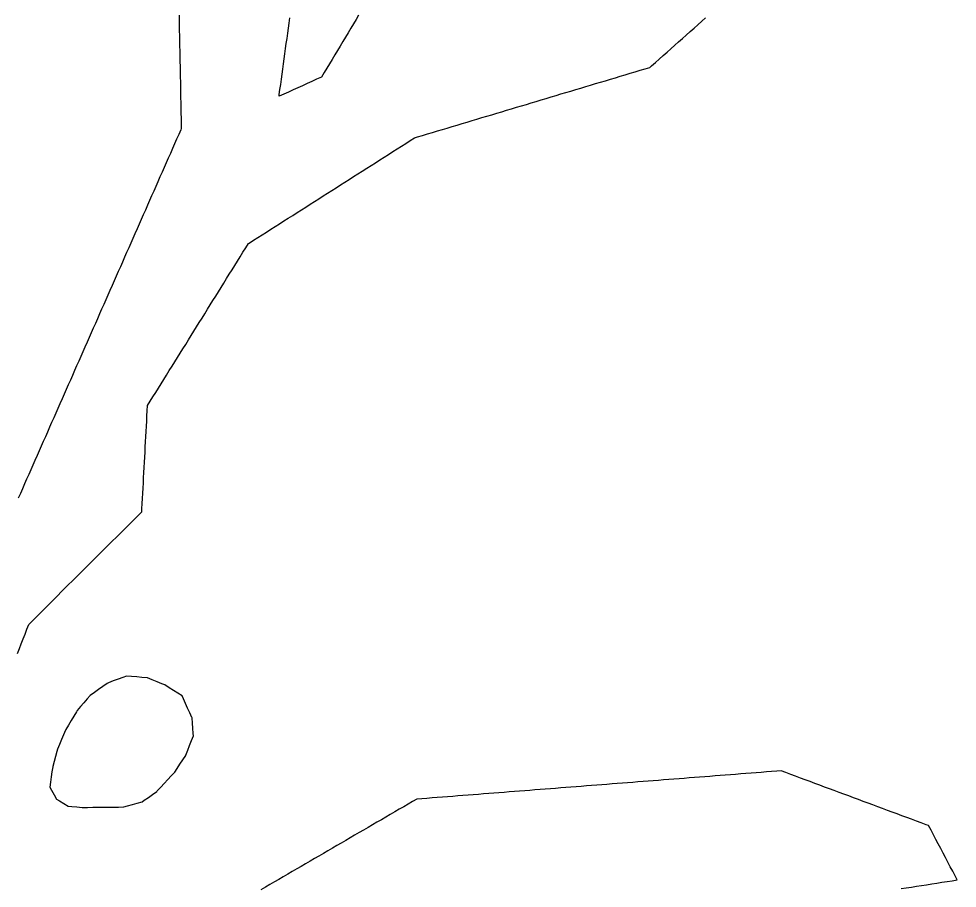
# Model space of a CAD drawing. Header units: millimetres. Extents: x 230 to 3347, y 514 to 5196.
# Drawn here: x 2423.8 to 2605.7, y 4305.1 to 4473.5 of the extents above; entities that cross this region are included whole.
import ezdxf

# ---------------------------------------------------------------- set-up
doc = ezdxf.new("R2010")
doc.units = ezdxf.units.MM
for name, color, linetype in [('ALL_ISLANDS', 7, 'Continuous'), ('OUTLINE_ISLAND_01', 7, 'Continuous'), ('OUTLINE_ISLAND_25', 7, 'Continuous')]:
    doc.layers.add(name, color=color, linetype=linetype)

msp = doc.modelspace()

# ---------------------------------------------------------------- linework, layer by layer
at = {"layer": 'ALL_ISLANDS'}
for points in [[(2423.6295, 4350.5825), (2423.9866, 4351.5166), (2424.3436, 4352.4507), (2424.7007, 4353.3848), (2425.0577, 4354.3189), (2425.4147, 4355.253), (2425.7718, 4356.187), (2426.4247, 4356.8364), (2427.1337, 4357.5415), (2427.8428, 4358.2467), (2428.5519, 4358.9518), (2429.2609, 4359.657), (2429.97, 4360.3621), (2430.679, 4361.0673), (2431.3881, 4361.7724), (2432.0971, 4362.4776), (2432.8062, 4363.1827), (2433.5153, 4363.8879), (2434.2243, 4364.593), (2434.9334, 4365.2982), (2435.6424, 4366.0033), (2436.3515, 4366.7085), (2437.0605, 4367.4136), (2437.7696, 4368.1188), (2438.4787, 4368.8239), (2439.1877, 4369.5291), (2439.8968, 4370.2342), (2440.6058, 4370.9394), (2441.3149, 4371.6445), (2442.024, 4372.3497), (2442.733, 4373.0548), (2443.4421, 4373.76), (2444.1511, 4374.4651), (2444.8602, 4375.1703), (2445.5692, 4375.8754), (2446.2783, 4376.5806), (2446.9874, 4377.2857), (2447.6964, 4377.9909), (2447.7295, 4378.6016), (2447.7835, 4379.6002), (2447.8376, 4380.5987), (2447.8917, 4381.5972), (2447.9457, 4382.5958), (2447.9998, 4383.5943), (2448.0539, 4384.5928), (2448.1079, 4385.5914), (2448.162, 4386.5899), (2448.216, 4387.5885), (2448.2701, 4388.587), (2448.3242, 4389.5855), (2448.3782, 4390.5841), (2448.4323, 4391.5826), (2448.4864, 4392.5811), (2448.5404, 4393.5797), (2448.5945, 4394.5782), (2448.6485, 4395.5768), (2448.7026, 4396.5753), (2448.7567, 4397.5738), (2448.8107, 4398.5724), (2449.3305, 4399.4069), (2449.8591, 4400.2558), (2450.3877, 4401.1047), (2450.9163, 4401.9535), (2451.4449, 4402.8024), (2451.9735, 4403.6512), (2452.5022, 4404.5001), (2453.0308, 4405.3489), (2453.5594, 4406.1978), (2454.088, 4407.0467), (2454.6166, 4407.8955), (2455.1453, 4408.7444), (2455.6739, 4409.5932), (2456.2025, 4410.4421), (2456.7311, 4411.291), (2457.2597, 4412.1398), (2457.7884, 4412.9887), (2458.317, 4413.8375), (2458.8456, 4414.6864), (2459.3742, 4415.5353), (2459.9028, 4416.3841), (2460.4315, 4417.233), (2460.9601, 4418.0818), (2461.4887, 4418.9307), (2462.0173, 4419.7796), (2462.5459, 4420.6284), (2463.0745, 4421.4773), (2463.6032, 4422.3261), (2464.1318, 4423.175), (2464.6604, 4424.0239), (2465.189, 4424.8727), (2465.7176, 4425.7216), (2466.2463, 4426.5704), (2466.7749, 4427.4193), (2467.3035, 4428.2682), (2467.8321, 4429.117), (2468.3607, 4429.9659), (2468.5035, 4430.0567), (2469.3472, 4430.5936), (2470.1909, 4431.1304), (2471.0346, 4431.6672), (2471.8782, 4432.2041), (2472.7219, 4432.7409), (2473.5656, 4433.2778), (2474.4093, 4433.8146), (2475.253, 4434.3514), (2476.0967, 4434.8883), (2476.9403, 4435.4251), (2477.784, 4435.962), (2478.6277, 4436.4988), (2479.4714, 4437.0356), (2480.3151, 4437.5725), (2481.1588, 4438.1093), (2482.0024, 4438.6462), (2482.8461, 4439.183), (2483.6898, 4439.7198), (2484.5335, 4440.2567), (2485.3772, 4440.7935), (2486.2209, 4441.3304), (2487.0646, 4441.8672), (2487.9082, 4442.404), (2488.7519, 4442.9409), (2489.5956, 4443.4777), (2490.4393, 4444.0146), (2491.283, 4444.5514), (2492.1267, 4445.0882), (2492.9703, 4445.6251), (2493.814, 4446.1619), (2494.6577, 4446.6988), (2495.5014, 4447.2356), (2496.3451, 4447.7724), (2497.1888, 4448.3093), (2498.0324, 4448.8461), (2498.8761, 4449.383), (2499.7198, 4449.9198), (2500.5635, 4450.4566), (2501.1601, 4450.6351), (2502.1182, 4450.9216), (2503.0763, 4451.2081), (2504.0343, 4451.4946), (2504.9924, 4451.7811), (2505.9505, 4452.0676), (2506.9086, 4452.3541), (2507.8666, 4452.6406), (2508.8247, 4452.9271), (2509.7828, 4453.2137), (2510.7409, 4453.5002), (2511.699, 4453.7867), (2512.657, 4454.0732), (2513.6151, 4454.3597), (2514.5732, 4454.6462), (2515.5313, 4454.9327), (2516.4893, 4455.2192), (2517.4474, 4455.5058), (2518.4055, 4455.7923), (2519.3636, 4456.0788), (2520.3216, 4456.3653), (2521.2797, 4456.6518), (2522.2378, 4456.9383), (2523.1959, 4457.2248), (2524.1539, 4457.5113), (2525.112, 4457.7978), (2526.0701, 4458.0844), (2527.0282, 4458.3709), (2527.9863, 4458.6574), (2528.9443, 4458.9439), (2529.9024, 4459.2304), (2530.8605, 4459.5169), (2531.8186, 4459.8034), (2532.7766, 4460.0899), (2533.7347, 4460.3765), (2534.6928, 4460.663), (2535.6509, 4460.9495), (2536.6089, 4461.236), (2537.567, 4461.5225), (2538.5251, 4461.809), (2539.4832, 4462.0955), (2540.4413, 4462.382), (2541.3993, 4462.6685), (2542.3574, 4462.9551), (2543.3155, 4463.2416), (2544.2736, 4463.5281), (2545.2316, 4463.8146), (2546.1897, 4464.1011), (2546.51, 4464.3859), (2547.2573, 4465.0504), (2548.0046, 4465.7148), (2548.7519, 4466.3793), (2549.4992, 4467.0438), (2550.2464, 4467.7083), (2550.9937, 4468.3728), (2551.741, 4469.0373), (2552.4883, 4469.7018), (2553.2356, 4470.3663), (2553.9829, 4471.0308), (2554.7302, 4471.6953), (2555.4775, 4472.3597), (2556.2248, 4473.0242), (2556.9721, 4473.6887)], [(2454.9088, 4474.2401), (2454.9287, 4473.2403), (2454.9486, 4472.2405), (2454.9686, 4471.2407), (2454.9885, 4470.2409), (2455.0085, 4469.2411), (2455.0284, 4468.2413), (2455.0484, 4467.2415), (2455.0683, 4466.2417), (2455.0882, 4465.2419), (2455.1082, 4464.2421), (2455.1281, 4463.2423), (2455.1481, 4462.2425), (2455.168, 4461.2427), (2455.188, 4460.2429), (2455.2079, 4459.2431), (2455.2279, 4458.2433), (2455.2478, 4457.2435), (2455.2677, 4456.2437), (2455.2877, 4455.2439), (2455.3076, 4454.2441), (2455.3276, 4453.2443), (2455.3475, 4452.2445), (2455.2448, 4452.0118), (2454.8411, 4451.0969), (2454.4374, 4450.182), (2454.0337, 4449.2671), (2453.63, 4448.3522), (2453.2262, 4447.4374), (2452.8225, 4446.5225), (2452.4188, 4445.6076), (2452.0151, 4444.6927), (2451.6114, 4443.7778), (2451.2077, 4442.8629), (2450.8039, 4441.948), (2450.4002, 4441.0332), (2449.9965, 4440.1183), (2449.5928, 4439.2034), (2449.1891, 4438.2885), (2448.7854, 4437.3736), (2448.3816, 4436.4587), (2447.9779, 4435.5439), (2447.5742, 4434.629), (2447.1705, 4433.7141), (2446.7668, 4432.7992), (2446.3631, 4431.8843), (2445.9593, 4430.9694), (2445.5556, 4430.0546), (2445.1519, 4429.1397), (2444.7482, 4428.2248), (2444.3445, 4427.3099), (2443.9408, 4426.395), (2443.537, 4425.4801), (2443.1333, 4424.5653), (2442.7296, 4423.6504), (2442.3259, 4422.7355), (2441.9222, 4421.8206), (2441.5185, 4420.9057), (2441.1147, 4419.9908), (2440.711, 4419.0759), (2440.3073, 4418.1611), (2439.9036, 4417.2462), (2439.4999, 4416.3313), (2439.0962, 4415.4164), (2438.6924, 4414.5015), (2438.2887, 4413.5866), (2437.885, 4412.6718), (2437.4813, 4411.7569), (2437.0776, 4410.842), (2436.6739, 4409.9271), (2436.2701, 4409.0122), (2435.8664, 4408.0973), (2435.4627, 4407.1825), (2435.059, 4406.2676), (2434.6553, 4405.3527), (2434.2516, 4404.4378), (2433.8479, 4403.5229), (2433.4441, 4402.608), (2433.0404, 4401.6931), (2432.6367, 4400.7783), (2432.233, 4399.8634), (2431.8293, 4398.9485), (2431.4256, 4398.0336), (2431.0218, 4397.1187), (2430.6181, 4396.2038), (2430.2144, 4395.289), (2429.8107, 4394.3741), (2429.407, 4393.4592), (2429.0033, 4392.5443), (2428.5995, 4391.6294), (2428.1958, 4390.7145), (2427.7921, 4389.7997), (2427.3884, 4388.8848), (2426.9847, 4387.9699), (2426.581, 4387.055), (2426.1772, 4386.1401), (2425.7735, 4385.2252), (2425.3698, 4384.3103), (2424.9661, 4383.3955), (2424.5624, 4382.4806), (2424.1587, 4381.5657), (2423.7549, 4380.6508)], [(2489.7256, 4474.2413), (2489.2132, 4473.3825), (2488.7008, 4472.5238), (2488.1884, 4471.665), (2487.6761, 4470.8063), (2487.1637, 4469.9475), (2486.6513, 4469.0887), (2486.1389, 4468.23), (2485.6266, 4467.3712), (2485.1142, 4466.5124), (2484.6018, 4465.6537), (2484.0894, 4464.7949), (2483.577, 4463.9362), (2483.0647, 4463.0774), (2482.5523, 4462.2186), (2482.4998, 4462.195), (2481.5881, 4461.7843), (2480.6763, 4461.3736), (2479.7646, 4460.9628), (2478.8528, 4460.5521), (2477.941, 4460.1414), (2477.0293, 4459.7306), (2476.1175, 4459.3199), (2475.2058, 4458.9092), (2474.294, 4458.4984), (2474.3374, 4458.8121), (2474.4745, 4459.8027), (2474.6115, 4460.7932), (2474.7486, 4461.7838), (2474.8856, 4462.7744), (2475.0227, 4463.7649), (2475.1597, 4464.7555), (2475.2968, 4465.746), (2475.4339, 4466.7366), (2475.5709, 4467.7272), (2475.708, 4468.7177), (2475.845, 4469.7083), (2475.9821, 4470.6989), (2476.1191, 4471.6894), (2476.2562, 4472.68), (2476.3932, 4473.6706)], [(2594.8775, 4304.998), (2595.8656, 4305.152), (2596.8536, 4305.306), (2597.8417, 4305.46), (2598.8298, 4305.614), (2599.8178, 4305.768), (2600.8059, 4305.9221), (2601.794, 4306.0761), (2602.782, 4306.2301), (2603.7701, 4306.3841), (2604.7582, 4306.5381), (2605.7463, 4306.6921), (2605.3347, 4307.4731), (2604.8685, 4308.3578), (2604.4023, 4309.2424), (2603.9361, 4310.1271), (2603.4699, 4311.0118), (2603.0037, 4311.8965), (2602.5375, 4312.7811), (2602.0713, 4313.6658), (2601.6051, 4314.5505), (2601.1389, 4315.4352), (2600.6727, 4316.3198), (2600.2065, 4317.2045), (2599.7178, 4317.3857), (2598.7802, 4317.7333), (2597.8426, 4318.081), (2596.905, 4318.4286), (2595.9673, 4318.7763), (2595.0297, 4319.1239), (2594.0921, 4319.4715), (2593.1545, 4319.8192), (2592.2168, 4320.1668), (2591.2792, 4320.5145), (2590.3416, 4320.8621), (2589.4039, 4321.2097), (2588.4663, 4321.5574), (2587.5287, 4321.905), (2586.5911, 4322.2527), (2585.6534, 4322.6003), (2584.7158, 4322.948), (2583.7782, 4323.2956), (2582.8406, 4323.6432), (2581.9029, 4323.9909), (2580.9653, 4324.3385), (2580.0277, 4324.6862), (2579.09, 4325.0338), (2578.1524, 4325.3815), (2577.2148, 4325.7291), (2576.2772, 4326.0767), (2575.3395, 4326.4244), (2574.4019, 4326.772), (2573.4643, 4327.1197), (2572.5267, 4327.4673), (2571.589, 4327.8149), (2570.7627, 4327.7509), (2569.7657, 4327.6735), (2568.7687, 4327.5962), (2567.7717, 4327.5189), (2566.7747, 4327.4416), (2565.7776, 4327.3643), (2564.7806, 4327.2869), (2563.7836, 4327.2096), (2562.7866, 4327.1323), (2561.7896, 4327.055), (2560.7926, 4326.9777), (2559.7956, 4326.9004), (2558.7986, 4326.823), (2557.8016, 4326.7457), (2556.8046, 4326.6684), (2555.8076, 4326.5911), (2554.8106, 4326.5138), (2553.8136, 4326.4364), (2552.8166, 4326.3591), (2551.8196, 4326.2818), (2550.8226, 4326.2045), (2549.8255, 4326.1272), (2548.8285, 4326.0498), (2547.8315, 4325.9725), (2546.8345, 4325.8952), (2545.8375, 4325.8179), (2544.8405, 4325.7406), (2543.8435, 4325.6633), (2542.8465, 4325.5859), (2541.8495, 4325.5086), (2540.8525, 4325.4313), (2539.8555, 4325.354), (2538.8585, 4325.2767), (2537.8615, 4325.1993), (2536.8645, 4325.122), (2535.8675, 4325.0447), (2534.8704, 4324.9674), (2533.8734, 4324.8901), (2532.8764, 4324.8128), (2531.8794, 4324.7354), (2530.8824, 4324.6581), (2529.8854, 4324.5808), (2528.8884, 4324.5035), (2527.8914, 4324.4262), (2526.8944, 4324.3488), (2525.8974, 4324.2715), (2524.9004, 4324.1942), (2523.9034, 4324.1169), (2522.9064, 4324.0396), (2521.9094, 4323.9622), (2520.9124, 4323.8849), (2519.9154, 4323.8076), (2518.9183, 4323.7303), (2517.9213, 4323.653), (2516.9243, 4323.5757), (2515.9273, 4323.4983), (2514.9303, 4323.421), (2513.9333, 4323.3437), (2512.9363, 4323.2664), (2511.9393, 4323.1891), (2510.9423, 4323.1117), (2509.9453, 4323.0344), (2508.9483, 4322.9571), (2507.9513, 4322.8798), (2506.9543, 4322.8025), (2505.9573, 4322.7251), (2504.9603, 4322.6478), (2503.9632, 4322.5705), (2502.9662, 4322.4932), (2501.9692, 4322.4159), (2500.9722, 4322.3386), (2500.1863, 4321.8813), (2499.3219, 4321.3784), (2498.4575, 4320.8756), (2497.5932, 4320.3727), (2496.7288, 4319.8698), (2495.8645, 4319.3669), (2495.0001, 4318.8641), (2494.1357, 4318.3612), (2493.2714, 4317.8583), (2492.407, 4317.3555), (2491.5426, 4316.8526), (2490.6783, 4316.3497), (2489.8139, 4315.8469), (2488.9496, 4315.344), (2488.0852, 4314.8411), (2487.2208, 4314.3383), (2486.3565, 4313.8354), (2485.4921, 4313.3325), (2484.6277, 4312.8296), (2483.7634, 4312.3268), (2482.899, 4311.8239), (2482.0347, 4311.321), (2481.1703, 4310.8182), (2480.3059, 4310.3153), (2479.4416, 4309.8124), (2478.5772, 4309.3096), (2477.7128, 4308.8067), (2476.8485, 4308.3038), (2475.9841, 4307.8009), (2475.1198, 4307.2981), (2474.2554, 4306.7952), (2473.391, 4306.2923), (2472.5267, 4305.7895), (2471.6623, 4305.2866), (2470.7979, 4304.7837)]]:
    msp.add_lwpolyline(points, dxfattribs=at)
msp.add_lwpolyline([(2455.5304, 4342.3196), (2454.6867, 4342.8565), (2453.8431, 4343.3934), (2452.9994, 4343.9303), (2452.1558, 4344.4672), (2451.5823, 4344.7023), (2450.6571, 4345.0817), (2449.7319, 4345.4611), (2448.8066, 4345.8405), (2448.7092, 4345.8482), (2447.7123, 4345.9264), (2446.7153, 4346.0047), (2445.7184, 4346.0829), (2444.7215, 4346.1611), (2444.042, 4345.9166), (2443.1011, 4345.5781), (2442.1601, 4345.2395), (2441.2192, 4344.9009), (2440.9561, 4344.7154), (2440.1387, 4344.1392), (2439.3214, 4343.563), (2438.5041, 4342.9868), (2437.6868, 4342.4107), (2437.1359, 4341.7738), (2436.4817, 4341.0175), (2435.8275, 4340.2612), (2435.1733, 4339.5048), (2435.0289, 4339.265), (2434.513, 4338.4084), (2433.997, 4337.5517), (2433.4811, 4336.6951), (2432.9652, 4335.8385), (2432.9132, 4335.7145), (2432.5264, 4334.7923), (2432.1397, 4333.8701), (2431.753, 4332.9479), (2431.3662, 4332.0257), (2431.231, 4331.5388), (2430.9635, 4330.5752), (2430.696, 4329.6116), (2430.4285, 4328.6481), (2430.4254, 4328.6257), (2430.2879, 4327.6352), (2430.1503, 4326.6447), (2430.0128, 4325.6542), (2429.8752, 4324.6637), (2430.2031, 4324.0678), (2430.685, 4323.1916), (2431.167, 4322.3154), (2431.7134, 4321.992), (2432.574, 4321.4827), (2433.4346, 4320.9734), (2434.13, 4320.9117), (2435.1261, 4320.8232), (2436.1222, 4320.7346), (2436.1868, 4320.7353), (2437.1868, 4320.7455), (2438.1867, 4320.7557), (2439.1867, 4320.766), (2440.1866, 4320.7762), (2441.1866, 4320.7864), (2442.1865, 4320.7966), (2443.1865, 4320.8068), (2444.1864, 4320.8171), (2444.8998, 4321.0211), (2445.8613, 4321.296), (2446.8227, 4321.5709), (2447.7842, 4321.8459), (2448.1565, 4322.1084), (2448.9737, 4322.6846), (2449.791, 4323.2609), (2450.6083, 4323.8372), (2450.6866, 4323.9219), (2451.3656, 4324.6561), (2452.0446, 4325.3902), (2452.7236, 4326.1244), (2453.4025, 4326.8586), (2454.0815, 4327.5927), (2454.5471, 4328.2982), (2455.098, 4329.1329), (2455.6488, 4329.9675), (2456.1996, 4330.8021), (2456.229, 4330.8771), (2456.5937, 4331.8082), (2456.9584, 4332.7393), (2457.3231, 4333.6704), (2457.6878, 4334.6016), (2457.6547, 4335.0682), (2457.5838, 4336.0657), (2457.5129, 4337.0632), (2457.442, 4338.0607), (2457.4018, 4338.1502), (2456.9923, 4339.0625), (2456.5828, 4339.9749), (2456.1734, 4340.8872), (2455.7639, 4341.7995)], close=True, dxfattribs=at)
at = {"layer": 'OUTLINE_ISLAND_01'}
for points in [[(2423.6295, 4350.5825), (2423.9866, 4351.5166), (2424.3436, 4352.4507), (2424.7007, 4353.3848), (2425.0577, 4354.3189), (2425.4147, 4355.253), (2425.7718, 4356.187), (2426.4247, 4356.8364), (2427.1337, 4357.5415), (2427.8428, 4358.2467), (2428.5519, 4358.9518), (2429.2609, 4359.657), (2429.97, 4360.3621), (2430.679, 4361.0673), (2431.3881, 4361.7724), (2432.0971, 4362.4776), (2432.8062, 4363.1827), (2433.5153, 4363.8879), (2434.2243, 4364.593), (2434.9334, 4365.2982), (2435.6424, 4366.0033), (2436.3515, 4366.7085), (2437.0605, 4367.4136), (2437.7696, 4368.1188), (2438.4787, 4368.8239), (2439.1877, 4369.5291), (2439.8968, 4370.2342), (2440.6058, 4370.9394), (2441.3149, 4371.6445), (2442.024, 4372.3497), (2442.733, 4373.0548), (2443.4421, 4373.76), (2444.1511, 4374.4651), (2444.8602, 4375.1703), (2445.5692, 4375.8754), (2446.2783, 4376.5806), (2446.9874, 4377.2857), (2447.6964, 4377.9909), (2447.7295, 4378.6016), (2447.7835, 4379.6002), (2447.8376, 4380.5987), (2447.8917, 4381.5972), (2447.9457, 4382.5958), (2447.9998, 4383.5943), (2448.0539, 4384.5928), (2448.1079, 4385.5914), (2448.162, 4386.5899), (2448.216, 4387.5885), (2448.2701, 4388.587), (2448.3242, 4389.5855), (2448.3782, 4390.5841), (2448.4323, 4391.5826), (2448.4864, 4392.5811), (2448.5404, 4393.5797), (2448.5945, 4394.5782), (2448.6485, 4395.5768), (2448.7026, 4396.5753), (2448.7567, 4397.5738), (2448.8107, 4398.5724), (2449.3305, 4399.4069), (2449.8591, 4400.2558), (2450.3877, 4401.1047), (2450.9163, 4401.9535), (2451.4449, 4402.8024), (2451.9735, 4403.6512), (2452.5022, 4404.5001), (2453.0308, 4405.3489), (2453.5594, 4406.1978), (2454.088, 4407.0467), (2454.6166, 4407.8955), (2455.1453, 4408.7444), (2455.6739, 4409.5932), (2456.2025, 4410.4421), (2456.7311, 4411.291), (2457.2597, 4412.1398), (2457.7884, 4412.9887), (2458.317, 4413.8375), (2458.8456, 4414.6864), (2459.3742, 4415.5353), (2459.9028, 4416.3841), (2460.4315, 4417.233), (2460.9601, 4418.0818), (2461.4887, 4418.9307), (2462.0173, 4419.7796), (2462.5459, 4420.6284), (2463.0745, 4421.4773), (2463.6032, 4422.3261), (2464.1318, 4423.175), (2464.6604, 4424.0239), (2465.189, 4424.8727), (2465.7176, 4425.7216), (2466.2463, 4426.5704), (2466.7749, 4427.4193), (2467.3035, 4428.2682), (2467.8321, 4429.117), (2468.3607, 4429.9659), (2468.5035, 4430.0567), (2469.3472, 4430.5936), (2470.1909, 4431.1304), (2471.0346, 4431.6672), (2471.8782, 4432.2041), (2472.7219, 4432.7409), (2473.5656, 4433.2778), (2474.4093, 4433.8146), (2475.253, 4434.3514), (2476.0967, 4434.8883), (2476.9403, 4435.4251), (2477.784, 4435.962), (2478.6277, 4436.4988), (2479.4714, 4437.0356), (2480.3151, 4437.5725), (2481.1588, 4438.1093), (2482.0024, 4438.6462), (2482.8461, 4439.183), (2483.6898, 4439.7198), (2484.5335, 4440.2567), (2485.3772, 4440.7935), (2486.2209, 4441.3304), (2487.0646, 4441.8672), (2487.9082, 4442.404), (2488.7519, 4442.9409), (2489.5956, 4443.4777), (2490.4393, 4444.0146), (2491.283, 4444.5514), (2492.1267, 4445.0882), (2492.9703, 4445.6251), (2493.814, 4446.1619), (2494.6577, 4446.6988), (2495.5014, 4447.2356), (2496.3451, 4447.7724), (2497.1888, 4448.3093), (2498.0324, 4448.8461), (2498.8761, 4449.383), (2499.7198, 4449.9198), (2500.5635, 4450.4566), (2501.1601, 4450.6351), (2502.1182, 4450.9216), (2503.0763, 4451.2081), (2504.0343, 4451.4946), (2504.9924, 4451.7811), (2505.9505, 4452.0676), (2506.9086, 4452.3541), (2507.8666, 4452.6406), (2508.8247, 4452.9271), (2509.7828, 4453.2137), (2510.7409, 4453.5002), (2511.699, 4453.7867), (2512.657, 4454.0732), (2513.6151, 4454.3597), (2514.5732, 4454.6462), (2515.5313, 4454.9327), (2516.4893, 4455.2192), (2517.4474, 4455.5058), (2518.4055, 4455.7923), (2519.3636, 4456.0788), (2520.3216, 4456.3653), (2521.2797, 4456.6518), (2522.2378, 4456.9383), (2523.1959, 4457.2248), (2524.1539, 4457.5113), (2525.112, 4457.7978), (2526.0701, 4458.0844), (2527.0282, 4458.3709), (2527.9863, 4458.6574), (2528.9443, 4458.9439), (2529.9024, 4459.2304), (2530.8605, 4459.5169), (2531.8186, 4459.8034), (2532.7766, 4460.0899), (2533.7347, 4460.3765), (2534.6928, 4460.663), (2535.6509, 4460.9495), (2536.6089, 4461.236), (2537.567, 4461.5225), (2538.5251, 4461.809), (2539.4832, 4462.0955), (2540.4413, 4462.382), (2541.3993, 4462.6685), (2542.3574, 4462.9551), (2543.3155, 4463.2416), (2544.2736, 4463.5281), (2545.2316, 4463.8146), (2546.1897, 4464.1011), (2546.51, 4464.3859), (2547.2573, 4465.0504), (2548.0046, 4465.7148), (2548.7519, 4466.3793), (2549.4992, 4467.0438), (2550.2464, 4467.7083), (2550.9937, 4468.3728), (2551.741, 4469.0373), (2552.4883, 4469.7018), (2553.2356, 4470.3663), (2553.9829, 4471.0308), (2554.7302, 4471.6953), (2555.4775, 4472.3597), (2556.2248, 4473.0242), (2556.9721, 4473.6887)], [(2454.9088, 4474.2401), (2454.9287, 4473.2403), (2454.9486, 4472.2405), (2454.9686, 4471.2407), (2454.9885, 4470.2409), (2455.0085, 4469.2411), (2455.0284, 4468.2413), (2455.0484, 4467.2415), (2455.0683, 4466.2417), (2455.0882, 4465.2419), (2455.1082, 4464.2421), (2455.1281, 4463.2423), (2455.1481, 4462.2425), (2455.168, 4461.2427), (2455.188, 4460.2429), (2455.2079, 4459.2431), (2455.2279, 4458.2433), (2455.2478, 4457.2435), (2455.2677, 4456.2437), (2455.2877, 4455.2439), (2455.3076, 4454.2441), (2455.3276, 4453.2443), (2455.3475, 4452.2445), (2455.2448, 4452.0118), (2454.8411, 4451.0969), (2454.4374, 4450.182), (2454.0337, 4449.2671), (2453.63, 4448.3522), (2453.2262, 4447.4374), (2452.8225, 4446.5225), (2452.4188, 4445.6076), (2452.0151, 4444.6927), (2451.6114, 4443.7778), (2451.2077, 4442.8629), (2450.8039, 4441.948), (2450.4002, 4441.0332), (2449.9965, 4440.1183), (2449.5928, 4439.2034), (2449.1891, 4438.2885), (2448.7854, 4437.3736), (2448.3816, 4436.4587), (2447.9779, 4435.5439), (2447.5742, 4434.629), (2447.1705, 4433.7141), (2446.7668, 4432.7992), (2446.3631, 4431.8843), (2445.9593, 4430.9694), (2445.5556, 4430.0546), (2445.1519, 4429.1397), (2444.7482, 4428.2248), (2444.3445, 4427.3099), (2443.9408, 4426.395), (2443.537, 4425.4801), (2443.1333, 4424.5653), (2442.7296, 4423.6504), (2442.3259, 4422.7355), (2441.9222, 4421.8206), (2441.5185, 4420.9057), (2441.1147, 4419.9908), (2440.711, 4419.0759), (2440.3073, 4418.1611), (2439.9036, 4417.2462), (2439.4999, 4416.3313), (2439.0962, 4415.4164), (2438.6924, 4414.5015), (2438.2887, 4413.5866), (2437.885, 4412.6718), (2437.4813, 4411.7569), (2437.0776, 4410.842), (2436.6739, 4409.9271), (2436.2701, 4409.0122), (2435.8664, 4408.0973), (2435.4627, 4407.1825), (2435.059, 4406.2676), (2434.6553, 4405.3527), (2434.2516, 4404.4378), (2433.8479, 4403.5229), (2433.4441, 4402.608), (2433.0404, 4401.6931), (2432.6367, 4400.7783), (2432.233, 4399.8634), (2431.8293, 4398.9485), (2431.4256, 4398.0336), (2431.0218, 4397.1187), (2430.6181, 4396.2038), (2430.2144, 4395.289), (2429.8107, 4394.3741), (2429.407, 4393.4592), (2429.0033, 4392.5443), (2428.5995, 4391.6294), (2428.1958, 4390.7145), (2427.7921, 4389.7997), (2427.3884, 4388.8848), (2426.9847, 4387.9699), (2426.581, 4387.055), (2426.1772, 4386.1401), (2425.7735, 4385.2252), (2425.3698, 4384.3103), (2424.9661, 4383.3955), (2424.5624, 4382.4806), (2424.1587, 4381.5657), (2423.7549, 4380.6508)], [(2489.7256, 4474.2413), (2489.2132, 4473.3825), (2488.7008, 4472.5238), (2488.1884, 4471.665), (2487.6761, 4470.8063), (2487.1637, 4469.9475), (2486.6513, 4469.0887), (2486.1389, 4468.23), (2485.6266, 4467.3712), (2485.1142, 4466.5124), (2484.6018, 4465.6537), (2484.0894, 4464.7949), (2483.577, 4463.9362), (2483.0647, 4463.0774), (2482.5523, 4462.2186), (2482.4998, 4462.195), (2481.5881, 4461.7843), (2480.6763, 4461.3736), (2479.7646, 4460.9628), (2478.8528, 4460.5521), (2477.941, 4460.1414), (2477.0293, 4459.7306), (2476.1175, 4459.3199), (2475.2058, 4458.9092), (2474.294, 4458.4984), (2474.3374, 4458.8121), (2474.4745, 4459.8027), (2474.6115, 4460.7932), (2474.7486, 4461.7838), (2474.8856, 4462.7744), (2475.0227, 4463.7649), (2475.1597, 4464.7555), (2475.2968, 4465.746), (2475.4339, 4466.7366), (2475.5709, 4467.7272), (2475.708, 4468.7177), (2475.845, 4469.7083), (2475.9821, 4470.6989), (2476.1191, 4471.6894), (2476.2562, 4472.68), (2476.3932, 4473.6706)], [(2594.8775, 4304.998), (2595.8656, 4305.152), (2596.8536, 4305.306), (2597.8417, 4305.46), (2598.8298, 4305.614), (2599.8178, 4305.768), (2600.8059, 4305.9221), (2601.794, 4306.0761), (2602.782, 4306.2301), (2603.7701, 4306.3841), (2604.7582, 4306.5381), (2605.7463, 4306.6921), (2605.3347, 4307.4731), (2604.8685, 4308.3578), (2604.4023, 4309.2424), (2603.9361, 4310.1271), (2603.4699, 4311.0118), (2603.0037, 4311.8965), (2602.5375, 4312.7811), (2602.0713, 4313.6658), (2601.6051, 4314.5505), (2601.1389, 4315.4352), (2600.6727, 4316.3198), (2600.2065, 4317.2045), (2599.7178, 4317.3857), (2598.7802, 4317.7333), (2597.8426, 4318.081), (2596.905, 4318.4286), (2595.9673, 4318.7763), (2595.0297, 4319.1239), (2594.0921, 4319.4715), (2593.1545, 4319.8192), (2592.2168, 4320.1668), (2591.2792, 4320.5145), (2590.3416, 4320.8621), (2589.4039, 4321.2097), (2588.4663, 4321.5574), (2587.5287, 4321.905), (2586.5911, 4322.2527), (2585.6534, 4322.6003), (2584.7158, 4322.948), (2583.7782, 4323.2956), (2582.8406, 4323.6432), (2581.9029, 4323.9909), (2580.9653, 4324.3385), (2580.0277, 4324.6862), (2579.09, 4325.0338), (2578.1524, 4325.3815), (2577.2148, 4325.7291), (2576.2772, 4326.0767), (2575.3395, 4326.4244), (2574.4019, 4326.772), (2573.4643, 4327.1197), (2572.5267, 4327.4673), (2571.589, 4327.8149), (2570.7627, 4327.7509), (2569.7657, 4327.6735), (2568.7687, 4327.5962), (2567.7717, 4327.5189), (2566.7747, 4327.4416), (2565.7776, 4327.3643), (2564.7806, 4327.2869), (2563.7836, 4327.2096), (2562.7866, 4327.1323), (2561.7896, 4327.055), (2560.7926, 4326.9777), (2559.7956, 4326.9004), (2558.7986, 4326.823), (2557.8016, 4326.7457), (2556.8046, 4326.6684), (2555.8076, 4326.5911), (2554.8106, 4326.5138), (2553.8136, 4326.4364), (2552.8166, 4326.3591), (2551.8196, 4326.2818), (2550.8226, 4326.2045), (2549.8255, 4326.1272), (2548.8285, 4326.0498), (2547.8315, 4325.9725), (2546.8345, 4325.8952), (2545.8375, 4325.8179), (2544.8405, 4325.7406), (2543.8435, 4325.6633), (2542.8465, 4325.5859), (2541.8495, 4325.5086), (2540.8525, 4325.4313), (2539.8555, 4325.354), (2538.8585, 4325.2767), (2537.8615, 4325.1993), (2536.8645, 4325.122), (2535.8675, 4325.0447), (2534.8704, 4324.9674), (2533.8734, 4324.8901), (2532.8764, 4324.8128), (2531.8794, 4324.7354), (2530.8824, 4324.6581), (2529.8854, 4324.5808), (2528.8884, 4324.5035), (2527.8914, 4324.4262), (2526.8944, 4324.3488), (2525.8974, 4324.2715), (2524.9004, 4324.1942), (2523.9034, 4324.1169), (2522.9064, 4324.0396), (2521.9094, 4323.9622), (2520.9124, 4323.8849), (2519.9154, 4323.8076), (2518.9183, 4323.7303), (2517.9213, 4323.653), (2516.9243, 4323.5757), (2515.9273, 4323.4983), (2514.9303, 4323.421), (2513.9333, 4323.3437), (2512.9363, 4323.2664), (2511.9393, 4323.1891), (2510.9423, 4323.1117), (2509.9453, 4323.0344), (2508.9483, 4322.9571), (2507.9513, 4322.8798), (2506.9543, 4322.8025), (2505.9573, 4322.7251), (2504.9603, 4322.6478), (2503.9632, 4322.5705), (2502.9662, 4322.4932), (2501.9692, 4322.4159), (2500.9722, 4322.3386), (2500.1863, 4321.8813), (2499.3219, 4321.3784), (2498.4575, 4320.8756), (2497.5932, 4320.3727), (2496.7288, 4319.8698), (2495.8645, 4319.3669), (2495.0001, 4318.8641), (2494.1357, 4318.3612), (2493.2714, 4317.8583), (2492.407, 4317.3555), (2491.5426, 4316.8526), (2490.6783, 4316.3497), (2489.8139, 4315.8469), (2488.9496, 4315.344), (2488.0852, 4314.8411), (2487.2208, 4314.3383), (2486.3565, 4313.8354), (2485.4921, 4313.3325), (2484.6277, 4312.8296), (2483.7634, 4312.3268), (2482.899, 4311.8239), (2482.0347, 4311.321), (2481.1703, 4310.8182), (2480.3059, 4310.3153), (2479.4416, 4309.8124), (2478.5772, 4309.3096), (2477.7128, 4308.8067), (2476.8485, 4308.3038), (2475.9841, 4307.8009), (2475.1198, 4307.2981), (2474.2554, 4306.7952), (2473.391, 4306.2923), (2472.5267, 4305.7895), (2471.6623, 4305.2866), (2470.7979, 4304.7837)]]:
    msp.add_lwpolyline(points, dxfattribs=at)
at = {"layer": 'OUTLINE_ISLAND_25'}
msp.add_lwpolyline([(2455.5304, 4342.3196), (2454.6867, 4342.8565), (2453.8431, 4343.3934), (2452.9994, 4343.9303), (2452.1558, 4344.4672), (2451.5823, 4344.7023), (2450.6571, 4345.0817), (2449.7319, 4345.4611), (2448.8066, 4345.8405), (2448.7092, 4345.8482), (2447.7123, 4345.9264), (2446.7153, 4346.0047), (2445.7184, 4346.0829), (2444.7215, 4346.1611), (2444.042, 4345.9166), (2443.1011, 4345.5781), (2442.1601, 4345.2395), (2441.2192, 4344.9009), (2440.9561, 4344.7154), (2440.1387, 4344.1392), (2439.3214, 4343.563), (2438.5041, 4342.9868), (2437.6868, 4342.4107), (2437.1359, 4341.7738), (2436.4817, 4341.0175), (2435.8275, 4340.2612), (2435.1733, 4339.5048), (2435.0289, 4339.265), (2434.513, 4338.4084), (2433.997, 4337.5517), (2433.4811, 4336.6951), (2432.9652, 4335.8385), (2432.9132, 4335.7145), (2432.5264, 4334.7923), (2432.1397, 4333.8701), (2431.753, 4332.9479), (2431.3662, 4332.0257), (2431.231, 4331.5388), (2430.9635, 4330.5752), (2430.696, 4329.6116), (2430.4285, 4328.6481), (2430.4254, 4328.6257), (2430.2879, 4327.6352), (2430.1503, 4326.6447), (2430.0128, 4325.6542), (2429.8752, 4324.6637), (2430.2031, 4324.0678), (2430.685, 4323.1916), (2431.167, 4322.3154), (2431.7134, 4321.992), (2432.574, 4321.4827), (2433.4346, 4320.9734), (2434.13, 4320.9117), (2435.1261, 4320.8232), (2436.1222, 4320.7346), (2436.1868, 4320.7353), (2437.1868, 4320.7455), (2438.1867, 4320.7557), (2439.1867, 4320.766), (2440.1866, 4320.7762), (2441.1866, 4320.7864), (2442.1865, 4320.7966), (2443.1865, 4320.8068), (2444.1864, 4320.8171), (2444.8998, 4321.0211), (2445.8613, 4321.296), (2446.8227, 4321.5709), (2447.7842, 4321.8459), (2448.1565, 4322.1084), (2448.9737, 4322.6846), (2449.791, 4323.2609), (2450.6083, 4323.8372), (2450.6866, 4323.9219), (2451.3656, 4324.6561), (2452.0446, 4325.3902), (2452.7236, 4326.1244), (2453.4025, 4326.8586), (2454.0815, 4327.5927), (2454.5471, 4328.2982), (2455.098, 4329.1329), (2455.6488, 4329.9675), (2456.1996, 4330.8021), (2456.229, 4330.8771), (2456.5937, 4331.8082), (2456.9584, 4332.7393), (2457.3231, 4333.6704), (2457.6878, 4334.6016), (2457.6547, 4335.0682), (2457.5838, 4336.0657), (2457.5129, 4337.0632), (2457.442, 4338.0607), (2457.4018, 4338.1502), (2456.9923, 4339.0625), (2456.5828, 4339.9749), (2456.1734, 4340.8872), (2455.7639, 4341.7995)], close=True, dxfattribs=at)

doc.saveas('drawing.dxf')
